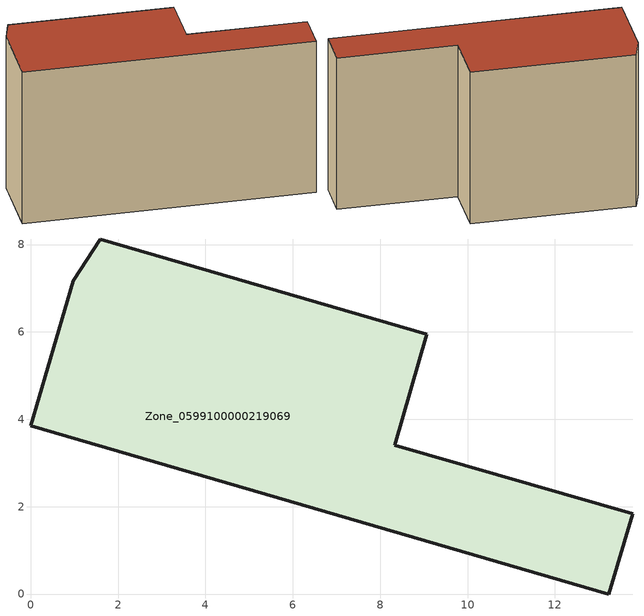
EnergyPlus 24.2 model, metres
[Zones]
Zone_0599100000219069
 floor ground (C_G): 0.97,7.18 1.59,8.13 9.06,5.95 8.33,3.41 13.78,1.84 13.23,0 0,3.85 z0
 wall outside (C_F): 13.23,0 13.78,1.84 8.33,3.41 9.06,5.95 1.59,8.13 0.97,7.18 0,3.85 13.23,0 z0:7.9
 roof outside (C_R): 1.59,8.13 0.97,7.18 0,3.85 13.23,0 13.78,1.84 8.33,3.41 9.06,5.95 z7.9
[BUILDING]
Pand.0599100000219069: North Axis=0; Terrain=City; Loads Convergence Tolerance Value=0.04; Temperature Convergence Tolerance Value=0.4; Solar Distribution=FullExterior; Maximum Number of Warmup Days=25; Minimum Number of Warmup Days=1
[Site:Location]
Rotterdam.The.Hague.AP_ZH_NLD Design_Conditions: Latitude=51.96; Longitude=4.45; Time Zone=1; Elevation=-4.5
[SITE:GROUNDTEMPERATURE:BUILDINGSURFACE]
18, 18, 18, 18, 18, 18, 18, 18, 18, 18, 18, 18
[MATERIAL] Thermal Absorptance=0.9; Solar Absorptance=0.7; Visible Absorptance=0.7
Name | Roughness | Thickness | Conductivity | Density | Specific Heat
G.TI.1946 | MediumSmooth | 0.15 | 1 | 540 | 1210
F.TI.1946 | Rough | 0.3 | 0.857143 | 1920 | 840
R.TI.1946 | MediumRough | 0.2 | 0.1 | 1500 | 1000
[CONSTRUCTION]
C_G: G.TI.1946
C_F: F.TI.1946
C_R: R.TI.1946
[ZONE]
Zone_0599100000219069: Type=1; Multiplier=1; Ceiling Height=Autocalculate; Volume=Autocalculate; Floor Area=autocalculate; Part of Total Floor Area=Yes
[ZONEINFILTRATION:DESIGNFLOWRATE]
Infil_Zone_0599100000219069: Zone or ZoneList or Space or SpaceList=Zone_0599100000219069; Schedule=AlwaysOn; Design Flow Rate Calculation Method=Flow/Area; Flow Rate per Floor Area=0.003; Constant Term Coefficient=1; Temperature Term Coefficient=0; Velocity Term Coefficient=0; Velocity Squared Term Coefficient=0
[HVACTEMPLATE:ZONE:IDEALLOADSAIRSYSTEM]
Zone_0599100000219069: Maximum Heating Supply Air Temperature=50; Minimum Cooling Supply Air Temperature=13; Maximum Heating Supply Air Humidity Ratio=0.0156; Minimum Cooling Supply Air Humidity Ratio=0.0077; Heating Limit=NoLimit; Cooling Limit=NoLimit; Dehumidification Control Type=ConstantSensibleHeatRatio; Cooling Sensible Heat Ratio=0.7; Dehumidification Setpoint=60; Humidification Control Type=None; Humidification Setpoint=30; Outdoor Air Method=None; Outdoor Air Flow Rate per Person=0.00944; Outdoor Air Flow Rate per Zone Floor Area=0; Outdoor Air Flow Rate per Zone=0; Demand Controlled Ventilation Type=None; Outdoor Air Economizer Type=NoEconomizer; Heat Recovery Type=None; Sensible Heat Recovery Effectiveness=0.7; Latent Heat Recovery Effectiveness=0.65
[ZONECONTROL:THERMOSTAT]
ThermostatControl_Zone_0599100000219069: Zone or ZoneList=Zone_0599100000219069; Control Type Schedule=DualSetpointControlType; Control 1=Thermostat_Zone_0599100000219069; Temperature Difference Between Cutout And Setpoint=0
[THERMOSTATSETPOINT:DUALSETPOINT]
Thermostat_Zone_0599100000219069: Heating Setpoint Temperature Schedule=HeatingSetpoint_Zone_0599100000219069; Cooling Setpoint Temperature Schedule=CoolingSetpoint_Zone_0599100000219069
[SCHEDULE:COMPACT]
HeatingSetpoint_Zone_0599100000219069: Through: 12/31, For: AllDays, Until: 24:00, 21
CoolingSetpoint_Zone_0599100000219069: Through: 12/31, For: AllDays, Until: 24:00, 24
DualSetpointControlType: Through: 12/31, For: AllDays, Until: 24:00, 4
AlwaysOn: Through: 12/31, For: AllDays, Until: 24:00, 1
